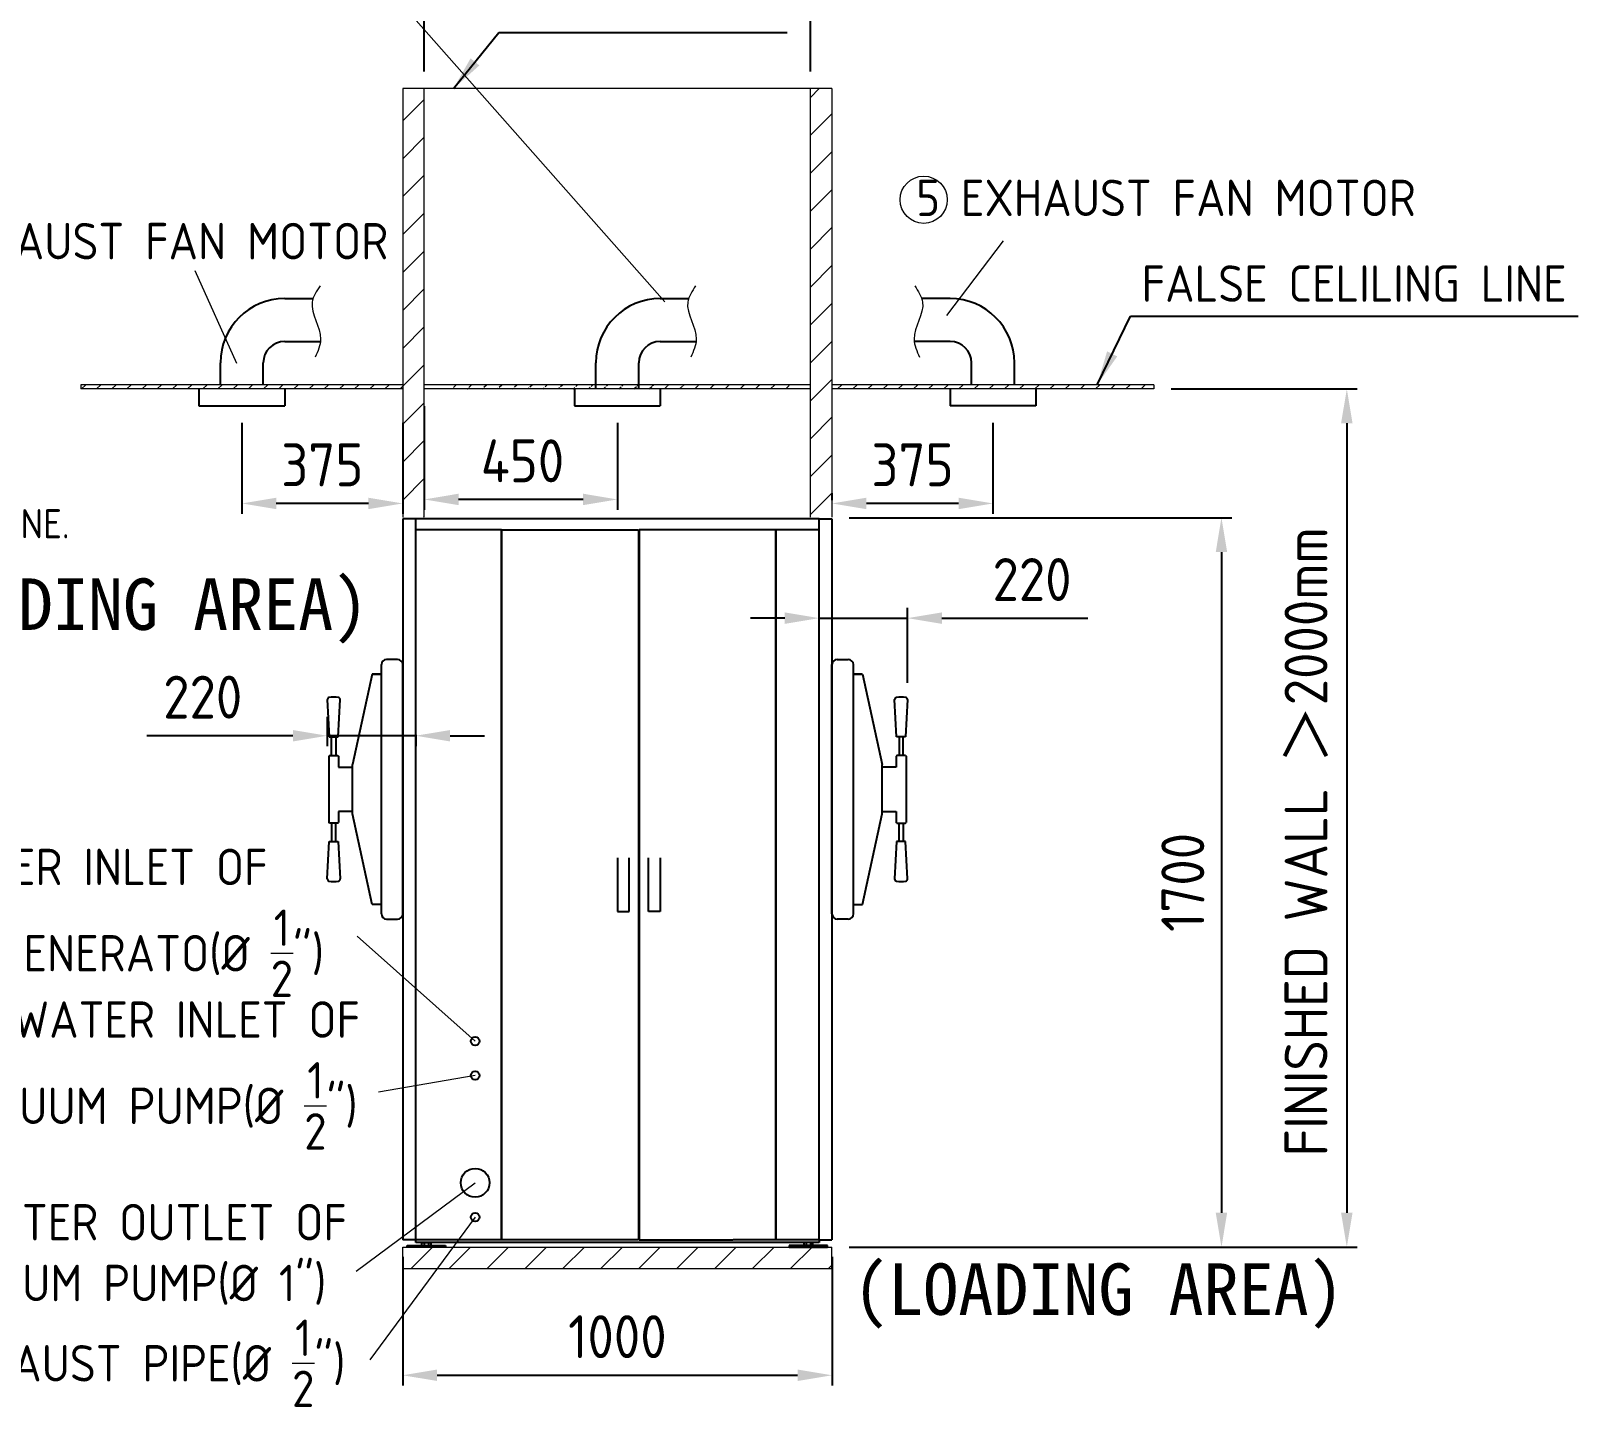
# Model space of a CAD drawing. Header units: millimetres. Extents: x -179594 to 13185, y 0 to 9270.
# Drawn here: x 4635 to 8240, y 2282 to 5489 of the extents above; entities that cross this region are included whole.
import ezdxf

# ---------------------------------------------------------------- set-up
doc = ezdxf.new("R2010")
doc.units = ezdxf.units.MM
doc.header["$MEASUREMENT"] = 0
doc.linetypes.add('HIDDEN', pattern=[9.525, 6.35, -3.175])
doc.layers.get('0').update_dxf_attribs({"lineweight": 25})
for name, color, linetype, lineweight in [('D', 3, 'Continuous', 13), ('H', 2, 'HIDDEN', 15), ('S', 4, 'Continuous', 15)]:
    doc.layers.add(name, color=color, linetype=linetype, lineweight=lineweight)
doc.styles.get("Standard").update_dxf_attribs({"font": 'KAIU.TTF'})
doc.styles.add('STU25', font='isocp2.shx')
doc.dimstyles.new('STU25', dxfattribs={"dimscale": 40, "dimtxt": 2.5, "dimasz": 2, "dimexe": 0.6, "dimexo": 1, "dimgap": 1, "dimtad": 1, "dimdsep": 46, "dimtxsty": 'STU25', "dimcen": 2, "dimazin": 2, "dimtfac": 1, "dimtmove": 0, "dimatfit": 3, "dimfxl": 0, "dimtolj": 1, "dimtzin": 0, "dimarcsym": 0})
doc.dimstyles.new('STU25$7', dxfattribs={"dimscale": 40, "dimtxt": 2.5, "dimasz": 2, "dimexe": 1.25, "dimexo": 0.625, "dimgap": 1, "dimtad": 0, "dimdec": 4, "dimdsep": 46, "dimtxsty": 'STU25', "dimcen": 2.5, "dimazin": 2, "dimtfac": 1, "dimtdec": 4, "dimtmove": 0, "dimatfit": 3, "dimfxl": 0, "dimtolj": 1, "dimtzin": 0, "dimarcsym": 0})

# ---------------------------------------------------------------- blocks, each defined once
blk = doc.blocks.new('*D6')
at = {"layer": 'D', "color": 0, "linetype": 'Continuous', "lineweight": -2}
for p, q in [((6876.5, 4575.4), (6876.5, 4363.8)), ((6501.5, 4395.6), (6501.5, 4411.8)), ((6796.5, 4387.8), (6581.5, 4387.8))]:
    blk.add_line(p, q, dxfattribs=at)
at = {"layer": 'D', "color": 0}
for points in [[(6581.5, 4401.1), (6581.5, 4374.5), (6501.5, 4387.8)], [(6796.5, 4374.5), (6796.5, 4401.1), (6876.5, 4387.8)]]:
    blk.add_solid(points, dxfattribs=at)
at = {"layer": 'Defpoints', "color": 0}
for p in [(6876.5, 4615.4), (6501.5, 4387.8), (6501.5, 4355.6)]:
    blk.add_point(p, dxfattribs=at)
at = {"layer": 'D', "color": 0, "insert": (6689, 4477.8), "char_height": 100, "attachment_point": 5, "style": 'STU25'}
blk.add_mtext('\\A1;375', dxfattribs=at)
blk = doc.blocks.new('*D9')
at = {"layer": 'D', "color": 0, "lineweight": -2}
for p, q in [((5501.5, 2631.6), (5501.5, 2331.9)), ((6501.5, 2631.6), (6501.5, 2331.9)), ((5581.5, 2355.9), (6421.5, 2355.9))]:
    blk.add_line(p, q, dxfattribs=at)
at = {"layer": 'D', "color": 0}
for points in [[(5581.5, 2369.3), (5581.5, 2342.6), (5501.5, 2355.9)], [(6421.5, 2342.6), (6421.5, 2369.3), (6501.5, 2355.9)]]:
    blk.add_solid(points, dxfattribs=at)
at = {"layer": 'Defpoints', "color": 0}
for p in [(5501.5, 2671.6), (6501.5, 2671.6), (6501.5, 2355.9)]:
    blk.add_point(p, dxfattribs=at)
at = {"layer": 'D', "color": 0, "insert": (6001.5, 2445.9), "char_height": 100, "attachment_point": 5, "style": 'STU25'}
blk.add_mtext('\\A1;1000', dxfattribs=at)
blk = doc.blocks.new('*D13')
at = {"layer": 'D', "color": 0, "lineweight": -2}
for p, q in [((5551.5, 4614.6), (5551.5, 4373.1)), ((6001.5, 4575.4), (6001.5, 4373.1)), ((5921.5, 4397.1), (5631.5, 4397.1))]:
    blk.add_line(p, q, dxfattribs=at)
at = {"layer": 'D', "color": 0}
for points in [[(5631.5, 4410.5), (5631.5, 4383.8), (5551.5, 4397.1)], [(5921.5, 4383.8), (5921.5, 4410.5), (6001.5, 4397.1)]]:
    blk.add_solid(points, dxfattribs=at)
at = {"layer": 'Defpoints', "color": 0}
for p in [(5551.5, 4654.6), (6001.5, 4615.4), (5551.5, 4397.1)]:
    blk.add_point(p, dxfattribs=at)
at = {"layer": 'D', "color": 0, "insert": (5780.4, 4487.1), "char_height": 100, "attachment_point": 5, "style": 'STU25'}
blk.add_mtext('\\A1;450', dxfattribs=at)
blk = doc.blocks.new('*D15')
at = {"layer": 'D', "color": 0, "lineweight": -2}
for p, q in [((6541.5, 4354.6), (7432.9, 4354.6)), ((7408.9, 4274.6), (7408.9, 2734.6)), ((6541.5, 2654.6), (7432.9, 2654.6))]:
    blk.add_line(p, q, dxfattribs=at)
at = {"layer": 'D', "color": 0}
for points in [[(7422.2, 4274.6), (7395.6, 4274.6), (7408.9, 4354.6)], [(7395.6, 2734.6), (7422.2, 2734.6), (7408.9, 2654.6)]]:
    blk.add_solid(points, dxfattribs=at)
at = {"layer": 'Defpoints', "color": 0}
for p in [(6501.5, 4354.6), (6501.5, 2654.6), (7408.9, 2654.6)]:
    blk.add_point(p, dxfattribs=at)
at = {"layer": 'D', "color": 0, "insert": (7318.9, 3504.6), "char_height": 100, "attachment_point": 5, "rotation": 90, "style": 'STU25'}
blk.add_mtext('\\A1;1700', dxfattribs=at)
blk = doc.blocks.new('*D16')
at = {"layer": 'D', "color": 0, "linetype": 'Continuous', "lineweight": -2}
for p, q in [((5126.5, 4575.4), (5126.5, 4363.8)), ((5501.5, 4575.4), (5501.5, 4363.8)), ((5421.5, 4387.8), (5206.5, 4387.8))]:
    blk.add_line(p, q, dxfattribs=at)
at = {"layer": 'D', "color": 0}
for points in [[(5206.5, 4401.1), (5206.5, 4374.5), (5126.5, 4387.8)], [(5421.5, 4374.5), (5421.5, 4401.1), (5501.5, 4387.8)]]:
    blk.add_solid(points, dxfattribs=at)
at = {"layer": 'Defpoints', "color": 0}
for p in [(5126.5, 4615.4), (5501.5, 4615.4), (5126.5, 4387.8)]:
    blk.add_point(p, dxfattribs=at)
at = {"layer": 'D', "color": 0, "insert": (5314, 4477.8), "char_height": 100, "attachment_point": 5, "style": 'STU25'}
blk.add_mtext('\\A1;375', dxfattribs=at)
blk = doc.blocks.new('*D24')
at = {"layer": 'D', "color": 0, "lineweight": -2}
for p, q in [((7291.5, 4654.6), (7725, 4654.6)), ((7701, 4574.6), (7701, 2734.6)), ((6541.5, 2654.6), (7725, 2654.6))]:
    blk.add_line(p, q, dxfattribs=at)
at = {"layer": 'D', "color": 0}
for points in [[(7714.3, 4574.6), (7687.6, 4574.6), (7701, 4654.6)], [(7687.6, 2734.6), (7714.3, 2734.6), (7701, 2654.6)]]:
    blk.add_solid(points, dxfattribs=at)
at = {"layer": 'Defpoints', "color": 0}
for p in [(7251.5, 4654.6), (6501.5, 2654.6), (7701, 2654.6)]:
    blk.add_point(p, dxfattribs=at)
at = {"layer": 'D', "color": 0, "insert": (7555.9, 2866.1), "char_height": 100, "attachment_point": 1, "rotation": 90, "style": 'STU25'}
blk.add_mtext('\\A1;{\\Fisocp2.shx;FINISHED WALL \\f新細明體|b0|i0|c136|p16;＞\\Fisocp2.shx;2000mm}', dxfattribs=at)
blk = doc.blocks.new('*D26')
at = {"layer": 'D', "color": 0, "lineweight": -2}
for p, q in [((5551.5, 5394.6), (5551.5, 5731.5)), ((6451.5, 5394.6), (6451.5, 5731.5)), ((5631.5, 5707.5), (6371.5, 5707.5))]:
    blk.add_line(p, q, dxfattribs=at)
at = {"layer": 'D', "color": 0}
for points in [[(5631.5, 5720.8), (5631.5, 5694.1), (5551.5, 5707.5)], [(6371.5, 5694.1), (6371.5, 5720.8), (6451.5, 5707.5)]]:
    blk.add_solid(points, dxfattribs=at)
at = {"layer": 'Defpoints', "color": 0}
for p in [(6451.5, 5707.5), (5551.5, 5354.6), (6451.5, 5354.6)]:
    blk.add_point(p, dxfattribs=at)
at = {"layer": 'D', "color": 0, "insert": (6001.5, 5802.5), "char_height": 100, "attachment_point": 5, "style": 'STU25'}
blk.add_mtext('\\A1;{\\Fisocp2.shx;900(STERILIZE SPACE)}', dxfattribs=at)
blk = doc.blocks.new('*D31')
at = {"layer": 'D', "color": 0, "linetype": 'Continuous', "lineweight": -2}
for p, q in [((6391.5, 4120.5), (6311.5, 4120.5)), ((6471.5, 3800.6), (6471.5, 4144.5)), ((6471.5, 4120.5), (6677.5, 4120.5)), ((6677.5, 3970), (6677.5, 4144.5)), ((6757.5, 4120.5), (7097.5, 4120.5))]:
    blk.add_line(p, q, dxfattribs=at)
at = {"layer": 'D', "color": 0}
for points in [[(6391.5, 4107.1), (6391.5, 4133.8), (6471.5, 4120.5)], [(6757.5, 4133.8), (6757.5, 4107.1), (6677.5, 4120.5)]]:
    blk.add_solid(points, dxfattribs=at)
at = {"layer": 'Defpoints', "color": 0}
for p in [(6677.5, 4120.5), (6677.5, 3930), (6471.5, 3760.6)]:
    blk.add_point(p, dxfattribs=at)
at = {"layer": 'D', "color": 0, "insert": (6967.5, 4210.5), "char_height": 100, "attachment_point": 5, "style": 'STU25'}
blk.add_mtext('\\A1;\\Fisocp2.shx|c1;220', dxfattribs=at)
blk = doc.blocks.new('*D32')
at = {"layer": 'D', "color": 0, "linetype": 'Continuous', "lineweight": -2}
for p, q in [((5325.5, 3890.6), (5325.5, 3822.4)), ((5245.5, 3846.4), (4905.4, 3846.4)), ((5531.5, 3846.4), (5325.5, 3846.4)), ((5531.5, 3848.4), (5531.5, 3822.4)), ((5611.5, 3846.4), (5691.5, 3846.4))]:
    blk.add_line(p, q, dxfattribs=at)
at = {"layer": 'D', "color": 0}
for points in [[(5245.5, 3833.1), (5245.5, 3859.7), (5325.5, 3846.4)], [(5611.5, 3859.7), (5611.5, 3833.1), (5531.5, 3846.4)]]:
    blk.add_solid(points, dxfattribs=at)
at = {"layer": 'Defpoints', "color": 0}
for p in [(5325.5, 3930.6), (5531.5, 3888.4), (5325.5, 3846.4)]:
    blk.add_point(p, dxfattribs=at)
at = {"layer": 'D', "color": 0, "insert": (5035.4, 3936.4), "char_height": 100, "attachment_point": 5, "style": 'STU25'}
blk.add_mtext('\\A1;\\Fisocp2.shx|c1;220', dxfattribs=at)

msp = doc.modelspace()

# ---------------------------------------------------------------- hatches: boundary and pattern name
at = {"layer": 'H', "ltscale": 5}
h = msp.add_hatch(dxfattribs=at)
h.set_pattern_fill('ANSI31', color=256, scale=500, style=0)
h.set_pattern_definition([(45, (223762.397, 22987.35), (-44.194174, 44.194174), [])])
h.paths.add_polyline_path([(5551.487, 5354.578), (5501.487, 5354.578), (5501.487, 4355.578), (5551.487, 4355.578)])
h = msp.add_hatch(dxfattribs=at)
h.set_pattern_fill('ANSI31', color=256, scale=500, style=0)
h.set_pattern_definition([(45, (223862.397, 22987.35), (-44.194174, 44.194174), [])])
h.paths.add_polyline_path([(6501.487, 5354.578), (6451.487, 5354.578), (6451.487, 4355.578), (6501.487, 4355.578)])
at = {"layer": 'H'}
h = msp.add_hatch(dxfattribs=at)
h.set_pattern_fill('ANSI31', color=256, scale=200, style=0)
h.set_pattern_definition([(45, (223762.397, 22987.349), (-17.6776695, 17.6776695), [])])
h.paths.add_polyline_path([(5501.487, 4664.578), (4751.487, 4664.578), (4751.487, 4654.578), (5501.487, 4654.578)])
h = msp.add_hatch(dxfattribs=at)
h.set_pattern_fill('ANSI31', color=256, scale=200, style=0)
h.set_pattern_definition([(45, (223812.397, 22987.349), (-17.6776695, 17.6776695), [])])
edge = h.paths.add_edge_path()
edge.add_line((6401.487, 4654.578), (6401.487, 4664.578))
edge.add_line((5601.487, 4657.848), (5601.487, 4664.578))
edge.add_line((6401.487, 4664.578), (5601.487, 4664.578))
edge.add_line((6401.487, 4654.578), (5601.487, 4654.578))
h = msp.add_hatch(dxfattribs=at)
h.set_pattern_fill('ANSI31', color=256, scale=200, style=0)
h.set_pattern_definition([(45, (223862.397, 22987.349), (-17.6776695, 17.6776695), [])])
h.paths.add_polyline_path([(6501.487, 4664.578), (7251.487, 4664.578), (7251.487, 4654.578), (6501.487, 4654.578)])
at = {"layer": 'H', "ltscale": 5}
h = msp.add_hatch(dxfattribs=at)
h.set_pattern_fill('ANSI31', color=256, scale=500, style=0)
h.set_pattern_definition([(45, (223693.084, 10942.65), (-44.194174, 44.194174), [])])
h.paths.add_polyline_path([(6501.487, 2604.578), (6501.487, 2654.578), (5501.487, 2654.578), (5501.487, 2604.578)])

# ---------------------------------------------------------------- linework, layer by layer
at = {"linetype": 'Continuous'}
for p, q in [((5226.487, 4865.327), (5292.407, 4865.327)), ((6101.487, 4865.327), (6167.407, 4865.327)), ((6776.487, 4865.327), (6710.567, 4865.327)), ((5226.487, 4765.327), (5309.781, 4765.327)), ((6101.487, 4765.327), (6184.781, 4765.327)), ((6776.487, 4765.327), (6693.193, 4765.327)), ((5076.487, 4664.578), (5076.487, 4715.327)), ((5176.487, 4664.578), (5176.487, 4715.327)), ((5951.487, 4654.578), (5951.487, 4715.327)), ((6051.487, 4654.578), (6051.487, 4715.327)), ((6826.487, 4664.578), (6826.487, 4715.327)), ((6926.487, 4664.578), (6926.487, 4715.327)), ((5026.487, 4654.578), (5026.487, 4615.435)), ((5226.487, 4654.578), (5226.487, 4615.435)), ((5901.487, 4654.578), (5901.487, 4615.435)), ((6101.487, 4654.578), (6101.487, 4615.435)), ((6776.487, 4654.578), (6776.487, 4615.435)), ((6976.487, 4654.578), (6976.487, 4615.435)), ((5026.487, 4615.435), (5226.487, 4615.435)), ((5901.487, 4615.435), (6101.487, 4615.435)), ((6976.487, 4615.435), (6776.487, 4615.435)), ((5325.487, 3930.566), (5329.987, 3843.566)), ((5350.987, 3843.566), (5355.487, 3930.566)), ((6651.987, 3843.566), (6647.487, 3930.566)), ((6677.487, 3930.566), (6672.987, 3843.566)), ((5329.987, 3843.566), (5350.987, 3843.566)), ((5335.737, 3800.328), (5335.737, 3843.566)), ((5345.237, 3843.566), (5345.237, 3800.328)), ((6672.987, 3843.566), (6651.987, 3843.566)), ((6657.737, 3843.566), (6657.737, 3800.328)), ((6667.237, 3800.328), (6667.237, 3843.566)), ((5330.487, 3800.328), (5328.987, 3798.828)), ((5328.987, 3798.828), (5328.987, 3644.328)), ((5330.487, 3800.328), (5350.487, 3800.328)), ((5350.487, 3800.328), (5351.987, 3798.828)), ((5351.987, 3798.828), (5351.987, 3773.078)), ((6652.487, 3800.328), (6650.987, 3798.828)), ((6650.987, 3798.828), (6650.987, 3773.078)), ((6672.487, 3800.328), (6652.487, 3800.328)), ((6672.487, 3800.328), (6673.987, 3798.828)), ((6673.987, 3798.828), (6673.987, 3644.328)), ((5351.987, 3773.078), (5384.487, 3773.078)), ((6650.987, 3773.078), (6618.487, 3773.078)), ((5330.487, 3642.828), (5328.987, 3644.328)), ((5350.487, 3642.828), (5330.487, 3642.828)), ((5335.737, 3642.828), (5335.737, 3599.591)), ((5345.237, 3599.591), (5345.237, 3642.828)), ((5350.487, 3642.828), (5351.987, 3644.328)), ((5351.987, 3670.078), (5351.987, 3644.328)), ((5384.487, 3670.078), (5351.987, 3670.078)), ((6618.487, 3670.078), (6650.987, 3670.078)), ((6650.987, 3670.078), (6650.987, 3644.328)), ((6652.487, 3642.828), (6650.987, 3644.328)), ((6652.487, 3642.828), (6672.487, 3642.828)), ((6657.737, 3599.591), (6657.737, 3642.828)), ((6667.237, 3642.828), (6667.237, 3599.591)), ((6672.487, 3642.828), (6673.987, 3644.328)), ((5325.487, 3512.591), (5329.987, 3599.591)), ((5329.987, 3599.591), (5350.987, 3599.591)), ((5350.987, 3599.591), (5355.487, 3512.591)), ((6651.987, 3599.591), (6647.487, 3512.591)), ((6672.987, 3599.591), (6651.987, 3599.591)), ((6677.487, 3512.591), (6672.987, 3599.591))]:
    msp.add_line(p, q, dxfattribs=at)
for p, q in [((5501.487, 4351.578), (5501.487, 2671.578)), ((5531.487, 4351.578), (5501.487, 4351.578)), ((6471.487, 4351.578), (5531.487, 4351.578)), ((5531.487, 4326.578), (5531.487, 4351.578)), ((5531.487, 2671.578), (5531.487, 4326.578)), ((5731.487, 4326.578), (5531.487, 4326.578)), ((5731.487, 2671.578), (5731.487, 4326.578)), ((5732.487, 4326.578), (6050.987, 4326.578)), ((5732.487, 2671.578), (5732.487, 4326.578)), ((6050.987, 4326.578), (6050.987, 2671.578)), ((6270.487, 4326.578), (6051.987, 4326.578)), ((6051.987, 4326.578), (6051.987, 2671.578)), ((6471.487, 4326.578), (6271.487, 4326.578)), ((6370.487, 2671.578), (6370.487, 4326.578)), ((6371.487, 2671.578), (6371.487, 4326.578)), ((6471.487, 4351.578), (6501.487, 4351.578)), ((6471.487, 4326.578), (6471.487, 4351.578)), ((6471.487, 2671.578), (6471.487, 4326.578)), ((6501.487, 4351.578), (6501.487, 2671.578)), ((5451.487, 3431.078), (5451.487, 4012.078)), ((5489.487, 4024.078), (5463.487, 4024.078)), ((5501.487, 3431.078), (5501.487, 4012.078)), ((6501.487, 3431.078), (6501.487, 4012.078)), ((6513.487, 4024.078), (6539.487, 4024.078)), ((6551.487, 3431.078), (6551.487, 4012.078)), ((5430.287, 3990.278), (5384.487, 3779.078)), ((5451.487, 3990.278), (5430.287, 3990.278)), ((5431.487, 3990.278), (5451.487, 3990.278)), ((6571.487, 3990.278), (6551.487, 3990.278)), ((6551.487, 3990.278), (6572.687, 3990.278)), ((6572.687, 3990.278), (6618.487, 3779.078)), ((5328.987, 3753.328), (5328.987, 3689.828)), ((5384.487, 3664.078), (5384.487, 3779.078)), ((6618.487, 3664.078), (6618.487, 3779.078)), ((6673.987, 3753.328), (6673.987, 3689.828)), ((5430.287, 3452.878), (5384.487, 3664.078)), ((6572.687, 3452.878), (6618.487, 3664.078)), ((6001.987, 3561.579), (6001.987, 3436.579)), ((6028.987, 3436.579), (6028.987, 3561.579)), ((6073.987, 3436.579), (6073.987, 3561.579)), ((6100.987, 3561.579), (6100.987, 3436.579)), ((5451.487, 3452.878), (5430.287, 3452.878)), ((6001.987, 3436.579), (6028.987, 3436.579)), ((6100.987, 3436.579), (6073.987, 3436.579)), ((6551.487, 3452.878), (6572.687, 3452.878)), ((5463.487, 3419.078), (5489.487, 3419.078)), ((6539.487, 3419.078), (6513.487, 3419.078)), ((5531.487, 2671.578), (5501.487, 2671.578)), ((5731.487, 2671.578), (5531.487, 2671.578)), ((5531.487, 2665.578), (5531.487, 2671.578)), ((6050.987, 2671.578), (5732.487, 2671.578)), ((6051.987, 2671.578), (6270.487, 2671.578)), ((6471.487, 2671.578), (6271.487, 2671.578)), ((6471.487, 2671.578), (6501.487, 2671.578)), ((6471.487, 2671.578), (6471.487, 2665.578)), ((5511.987, 2658.578), (5600.987, 2658.578)), ((5511.987, 2654.578), (5511.987, 2658.578)), ((5600.987, 2654.578), (5511.987, 2654.578)), ((6471.487, 2665.578), (5531.487, 2665.578)), ((5546.095, 2658.578), (5546.095, 2665.578)), ((5546.095, 2665.578), (5566.879, 2665.578)), ((5551.291, 2665.578), (5551.291, 2658.578)), ((5561.683, 2665.578), (5561.683, 2658.578)), ((5566.879, 2665.578), (5566.879, 2658.578)), ((5600.987, 2658.578), (5600.987, 2654.578)), ((6490.987, 2658.578), (6401.987, 2658.578)), ((6401.987, 2658.578), (6401.987, 2654.578)), ((6401.987, 2654.578), (6490.987, 2654.578)), ((6436.095, 2665.578), (6436.095, 2658.578)), ((6456.879, 2665.578), (6436.095, 2665.578)), ((6441.291, 2665.578), (6441.291, 2658.578)), ((6451.683, 2665.578), (6451.683, 2658.578)), ((6456.879, 2658.578), (6456.879, 2665.578)), ((6490.987, 2654.578), (6490.987, 2658.578))]:
    msp.add_line(p, q)
for centre, radius in [((5669.999, 3134.578), 10), ((5669.999, 3054.578), 10), ((5669.999, 2804.578), 33.5), ((5669.999, 2724.578), 10)]:
    msp.add_circle(centre, radius)
for centre, radius, start, end in [((5226.487, 4715.327), 150, 90, 180), ((6101.487, 4715.327), 150, 90, 180), ((6776.487, 4715.327), 150, 0, 90), ((5226.487, 4715.327), 50, 90, 180), ((6101.487, 4715.327), 50, 90, 180), ((6776.487, 4715.327), 50, 0, 90), ((5330.494, 3930.566), 5.007, 101.352885, 185.921872), ((5340.487, 3880.793), 55.773, 78.647115, 101.352885), ((5350.48, 3930.566), 5.007, 0, 78.647115), ((6652.494, 3930.566), 5.007, 101.352885, 180), ((6662.487, 3880.793), 55.773, 78.647115, 101.352885), ((6672.48, 3930.566), 5.007, 354.078128, 78.647115), ((5330.494, 3512.591), 5.007, 174.078128, 258.647115), ((5340.487, 3562.364), 55.773, 258.647115, 281.352885), ((5350.48, 3512.591), 5.007, 281.352885, 360), ((6652.494, 3512.591), 5.007, 180, 258.647115), ((6662.487, 3562.364), 55.773, 258.647115, 281.352885), ((6672.48, 3512.591), 5.007, 281.352885, 5.921872)]:
    msp.add_arc(centre, radius, start, end, dxfattribs=at)
for centre, start, end in [((5463.487, 4012.078), 90, 180), ((5489.487, 4012.078), 0, 90), ((6513.487, 4012.078), 90, 180), ((6539.487, 4012.078), 0, 90), ((5463.487, 3431.078), 180, 270), ((5489.487, 3431.078), 270, 0), ((6513.487, 3431.078), 180, 270), ((6539.487, 3431.078), 270, 0)]:
    msp.add_arc(centre, 12, start, end)
at = {"layer": 'D', "linetype": 'Continuous'}
for p, q in [((6111.837, 4857.375), (5472.017, 5582.094)), ((6769.279, 4826.203), (6901.433, 4999.597))]:
    msp.add_line(p, q, dxfattribs=at)
at = {"layer": 'D'}
for p, q in [((5115.047, 4713.63), (5017.996, 4929.751)), ((5669.999, 3134.578), (5395.283, 3379.511)), ((5669.999, 3054.578), (5444.989, 3015.465)), ((5392.562, 2598.806), (5669.999, 2804.578)), ((5669.999, 2724.578), (5424.741, 2392.114))]:
    msp.add_line(p, q, dxfattribs=at)
msp.add_circle((6715.18, 5095.596), 55, dxfattribs=at)
for points in [[(5308.722, 4894.904), (5290.459, 4856.999), (5310.126, 4770.661), (5297.483, 4728.545)], [(6183.722, 4894.904), (6165.459, 4856.999), (6185.126, 4770.661), (6172.483, 4728.545)], [(6694.252, 4894.904), (6712.514, 4856.999), (6692.847, 4770.661), (6705.49, 4728.545)]]:
    msp.add_spline(points, degree=3, dxfattribs=at)
at = {"layer": 'S', "linetype": 'Continuous'}
for p, q in [((6501.487, 5354.578), (5501.487, 5354.578)), ((5501.487, 5354.578), (5501.487, 4355.578)), ((5551.487, 4355.578), (5551.487, 5354.578)), ((6451.487, 4355.578), (6451.487, 5354.578)), ((6501.487, 5354.578), (6501.487, 4355.578)), ((5501.487, 4664.578), (4751.487, 4664.578)), ((5501.487, 4654.578), (4751.487, 4654.578)), ((6451.487, 4664.578), (5551.487, 4664.578)), ((6451.487, 4654.578), (5551.487, 4654.578)), ((7251.487, 4664.578), (6501.487, 4664.578)), ((7251.487, 4654.578), (6501.487, 4654.578)), ((5501.487, 2654.578), (6501.487, 2654.578)), ((5501.487, 2604.578), (6501.487, 2604.578))]:
    msp.add_line(p, q, dxfattribs=at)
at = {"layer": 'S'}
for p, q in [((4751.487, 4664.578), (4751.487, 4654.578)), ((7251.487, 4664.578), (7251.487, 4654.578)), ((5501.487, 2604.578), (5501.487, 2654.578)), ((6501.487, 2604.578), (6501.487, 2654.578))]:
    msp.add_line(p, q, dxfattribs=at)

# ---------------------------------------------------------------- texts
at = {"layer": 'D', "color": 11, "attachment_point": 1, "style": 'STU25'}
for s, insert, char_height in [('\\P\\A1;THIS DRAWING GIVES THE BASIC INSTRUCTIONS FOR PROVIDING THE SUPPLY SERVICES \\PAND\\F????.shx|c136; \\Fisocp2.shx|c136;ENVIRONMENT THAT GUARANTEES THE PROPER FUNCTIONNING OF THE PRODUCTS FROM \\PTHIS COMPANY. THE PURCHASER, AND THE PURCHARSER\'S INSTALLERS SHALL PROVIDE THE \\PSUPPLY LlNES NECESSARY FOR EACH PRODUCT IN ACCORDANCE WITH ESTABLlSHED \\PAPPLlCABLE NORMS AND REGULATIONS. THE COMPANY DECLlNES ALL RESPONSABILlTY FOR \\PFAILURE TO COMPLY WITH SUCH LAWS AND REGULATIONS.\\P\\P\\P\\PTHIS COMPANY RESERVES THE RIGHT TO MODIFY THIS DRAWING ACCORDING TO THE \\PTECHNICAL DEVELOPMENT OF THE EQUIPMENT.\\P\\PAIR INTAKE FREE OF IMPURITIES ∅ 1/4"\\fISOCP2|b0|i1|c0|p2;, \\Fisocp2.shx|c136;FILTERED AND REGULATED AT A PRESSURE OF \\P6-7 bar, FLOW OF 0.0083 Nm{\\H0.7x;\\S3^ ;}/min, APROX. CYCLE CONSUMPTION 0.005 Nm{\\H0.7x;\\S3^ ;}/min, PLACED THE \\PWALL WITH BUILT-IN AND ACCESSIBLE KEY.\\PNOTE:\\P THIS INTAKE WILL BE PROVIDED ONLY IF THE CUSTOMER HAS AIR NETWORK.\\P\\P1. COLD WATER INTAKE OF ∅1/2", TEMPERATURE OF WATER 25°C, CONSUMPTION PER CYCLE \\P\\F????.shx|c136; \\Fisocp2.shx|c136;10\\f標楷體|b0|i0|c136|p65;~\\Fisocp2.shx|c136;300 LITERS. (WATER CONSUMPTION DETERMINED BY DRYING TIME) THE VACUUM PUMP 10 L/MIN. \\P PRESSURE OF WATER 0.5\\f標楷體|b0|i0|c136|p65;~\\Fisocp2.shx|c136;10 bar\\f標楷體|b0|i0|c136|p65;、\\Fisocp2.shx|c136;HARDNESS OF WATER 0.9°fH(0.09mmol/L)\\f標楷體|b0|i0|c136|p65;、\\Fisocp2.shx|c136;pH 7\\f標楷體|b0|i0|c136|p65;~\\Fisocp2.shx|c136;9\\f標楷體|b0|i0|c136|p65;、\\Fisocp2.shx|c136;THE \\P CHLORIDES LEVEL WILL BE \\f標楷體|b0|i0|c136|p65;≦\\Fisocp2.shx|c136;0.1 mg/l, PLACED THE WALL WITH BUILT-IN AND ACCESSIBLE KEY.\\P2.COLD TREATEDWATER INTAKE OF ∅1/2"G, SUPPLIED AT TEMPERATURE OF 25°C, CONSUMPTION \\P PER\\F???.shx|c136; \\Fisocp2.shx|c136;13L/CYC, PRESSURE OF WATER 0.5\\f標楷體|b0|i0|c136|p65;~\\Fisocp2.shx|c136;10 bar\\f標楷體|b0|i0|c136|p65;、\\Fisocp2.shx|c136;HARDNESS OF WATER\\f標楷體|b0|i0|c136|p65;≦\\Fisocp2.shx|c136;0.2°fH(0.02mmol/L)\\f標楷體|b0|i0|c136|p65;，\\P\\Fisocp2.shx|c136; pH 5\\f標楷體|b0|i0|c136|p65;~\\Fisocp2.shx|c136;7AND WITH CONDUCTIVITY \\f標楷體|b0|i0|c136|p65;≦\\Fisocp2.shx|c136;15\\f新細明體|b0|i0|c136|p16;μ\\Fisocp2.shx|c136;S/cm , PLACED THE WALL WITH BUILT-IN AND ACCESSIBLE KEY.\\P\\PNOTE:\\P EACH TIME THE STEAM GENERATOR IS EMPTIED FOR CLEANING OR MAINTENANCE, A FURTHER 15 \\P LITER OF WATER ARE NEEDED TO FILL IT UP AGAIN.\\P3. DRAINAGE PIPE ∅\\f標楷體|b0|i0|c136|p65;≧\\Fisocp2.shx|c136;1" METALLIC PIPE, CORROSION RESISTANCE 2"G. AND A TEMPERATURE OF \\P 100°C ABOVE.\\P4.ELECTRIC INTAKE\\f標楷體|b0|i0|c136|p65;，\\Fisocp2.shx|c136;9kW\\f標楷體|b0|i0|c136|p65;，\\Fisocp2.shx|c136;WIRE 4 m LONG. (GENERAL POWER SUPPLY TO THE STERILIZER).\\P\\P\\P\\PNOTE:POWER INPUT MUST BE INSTALLED ACCORDING TO LOCAL APPLICABLE NORMS.\\PNOTE: ONCE THERE EXISTS REVERSING OF FAN BLADES THAT WILL CAUSED NO VACUUM VALUE, \\PTURN OFF THE MAIN POWER AND THEN SWITCH ANY TWO LINES OF THE THREE-PHASES EXCEPT GROUND LINE. \\PYOU MAY HAVE TO REPEAT THIS SWITCHING STEPS FOR TWO TIMES TO MATCH \\PWITH THE CORRECT ROTATING DIRECTION AS SHOWN ON THE PUMP. \\P5. CEILING MOUNTED AIR EXTRACTION WITH GRILLE DRAW 200 Kcal/h (LOADING / UNLOADING AREA).\\P5-1 CEILING MOUNTED AIR EXTRACTION WITH GRILLE DRAW 400 Kcal/h (STERILIZE AREA).\\P6. A CHECK VALVE SHALL BE FITTED AS INDICATED IN THE DRAWING (6) and (7).\\P7. THE EQUIPMENT SHALL BE ADJUST TO A ANGLE OF 1°\\f標楷體|b0|i0|c136|p65;~\\Fisocp2.shx|c136;2° WITH REAR SITE HIGHER THAN FRONT \\P SITE FOR THE PROPER OPERATION OF DRY AND DRAINAGE.\\P\\PIMPORTANT\\f標楷體|b0|i0|c136|p65;：\\Fisocp2.shx|c136;ENVIRONMENT CONDITIONS IN THE STERILE AREA:\\P- THE STERILE AREA TEMPERATURE MUST BE \\f標楷體|b0|i0|c136|p65;≦\\Fisocp2.shx|c136; 40°C \\f標楷體|b0|i0|c136|p65;；\\Fisocp2.shx|c136;HUMIDITY \\f標楷體|b0|i0|c136|p65;≦\\Fisocp2.shx|c136; 85%RH\\P- TO KEEP THESE CONDITIONS IN THE STERILE AREA AND DEPENDING ON THE Kcal. LOST BY THE \\P  EQUIPMENT INDICATED IN THE ITEMS 5 & 5-1, WE SUGGEST THAT THE EXTRACTOR AND THE \\P  DIAMETER OF THE EXTRACTION TUBE ARE CALCULATED AND MADE BY A SPECIALIZED COMPANY.', (388.74, 8705.05), 68), ('{\\C3;5 EXHAUST FAN MOTOR}', (6697.61, 5142.438), 85), ('{\\C3;5-2 EXHAUST FAN MOTOR}', (4199.379, 5041.569), 85), ('\\A1;{\\C3;2-1 WATER INLET OF \\PSTEAM GENERATO(%%c \\S1/2;")}', (4185.927, 3583.174), 85), ('\\A1;{\\C3;1-1 WATER INLET OF \\PVACUUM PUMP(%%c \\S1/2;")}', (4415.441, 3227.471), 85), ('{\\C3;6 WATER OUTLET OF \\PVACUUM PUMP(%%c 1")}', (4356.435, 2755.165), 85), ('\\A1;{\\C3;7 EXHAUST PIPE(%%c \\S1/2;")}', (4299.528, 2485.818), 85)]:
    msp.add_mtext(s, dxfattribs=dict(at, insert=insert, char_height=char_height))
at = {"layer": 'D', "color": 11, "attachment_point": 1}
for s, insert, char_height in [('{\\Fisocp2.shx;\\C3;FALSE CELILING LINE}', (7222.906, 4942.698), 85), ('{\\C3;(UNLOADING AREA)}', (4114.955, 4213.07), 120), ('{\\C3;(LOADING AREA)}', (6550.833, 2616.662), 120)]:
    msp.add_mtext(s, dxfattribs=dict(at, insert=insert, char_height=char_height))

# ---------------------------------------------------------------- dimensions: what is measured, and where the dimension line sits
at = {"layer": 'D'}
dim = msp.add_linear_dim(base=(6451.487, 5707.464), p1=(5551.487, 5354.578), p2=(6451.487, 5354.578), text='{\\Fisocp2.shx;<>(STERILIZE SPACE)}', dimstyle='STU25', dxfattribs=at)
dim.commit()
dim.dimension.update_dxf_attribs({"geometry": '*D26', "text_midpoint": (6001.487, 5707.464), "dimtype": 160})
dim = msp.add_linear_dim(base=(5551.487, 4397.117), p1=(6001.487, 4615.435), p2=(5551.487, 4654.578), dimstyle='STU25', dxfattribs=at)
dim.commit()
dim.dimension.update_dxf_attribs({"geometry": '*D13', "text_midpoint": (5780.414, 4397.117), "dimtype": 160})
dim = msp.add_linear_dim(base=(7700.979, 2654.578), p1=(7251.487, 4654.578), p2=(6501.487, 2654.578), angle=90, text='{\\Fisocp2.shx;FINISHED WALL \\f新細明體|b0|i0|c136|p16;＞\\Fisocp2.shx;2000mm}', dimstyle='STU25', dxfattribs=at)
dim.commit()
dim.dimension.update_dxf_attribs({"geometry": '*D24', "text_midpoint": (7700.979, 3625.516), "dimtype": 160})
at = {"layer": 'D', "linetype": 'Continuous'}
for base, p1, p2, picture, middle in [((5126.487, 4387.805), (5501.487, 4615.435), (5126.487, 4615.435), '*D16', (5313.987, 4477.805)), ((6501.487, 4387.805), (6876.487, 4615.435), (6501.487, 4355.578), '*D6', (6688.987, 4477.805))]:
    dim = msp.add_linear_dim(base=base, p1=p1, p2=p2, angle=180, dimstyle='STU25', dxfattribs=at)
    dim.commit()
    dim.dimension.update_dxf_attribs({"geometry": picture, "text_midpoint": middle})
at = {"layer": 'D'}
dim = msp.add_linear_dim(base=(7408.914, 2654.578), p1=(6501.487, 4354.578), p2=(6501.487, 2654.578), angle=90, dimstyle='STU25', dxfattribs=at)
dim.commit()
dim.dimension.update_dxf_attribs({"geometry": '*D15', "text_midpoint": (7408.914, 3504.578), "dimtype": 160})
at = {"layer": 'D', "linetype": 'Continuous'}
for base, p1, p2, picture, middle in [((6677.46, 4120.467), (6471.487, 3760.612), (6677.46, 3930.049), '*D31', (6967.5, 4210.467)), ((5325.487, 3846.4), (5531.487, 3888.418), (5325.487, 3930.566), '*D32', (5035.447, 3936.4))]:
    dim = msp.add_linear_dim(base=base, p1=p1, p2=p2, text='\\Fisocp2.shx|c1;220', dimstyle='STU25', override={"dimtxsty": 'STU25'}, dxfattribs=at)
    dim.commit()
    dim.dimension.update_dxf_attribs({"geometry": picture, "text_midpoint": middle})
at = {"layer": 'D'}
dim = msp.add_linear_dim(base=(6501.487, 2355.939), p1=(5501.487, 2671.578), p2=(6501.487, 2671.578), dimstyle='STU25', dxfattribs=at)
dim.commit()
dim.dimension.update_dxf_attribs({"geometry": '*D9', "text_midpoint": (6001.487, 2445.939)})

# ---------------------------------------------------------------- leaders
for points in [[(5619.531, 5354.578), (5724.964, 5485.731), (6397.099, 5485.731)], [(7119.371, 4664.341), (7197.048, 4824.552), (8239.744, 4824.552)]]:
    msp.add_leader(points, dimstyle='STU25$7', override={"dimgap": 1, "dimtad": 0}, dxfattribs=at)

doc.saveas('drawing.dxf')
